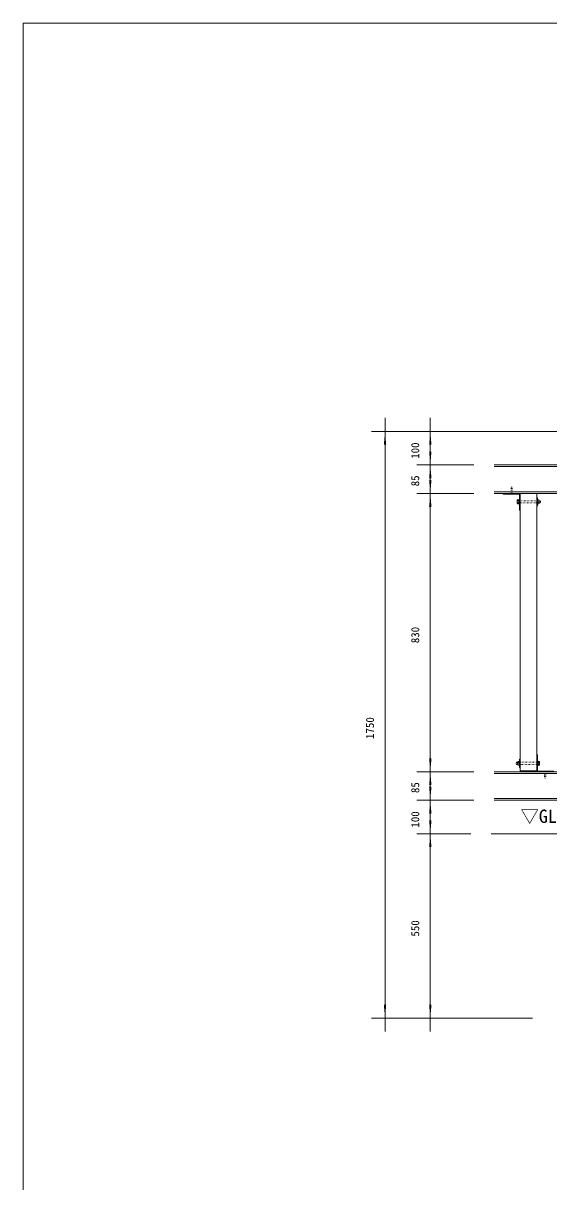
# Model space of a CAD drawing. Units: millimetres, scale not verified. Extents: x -3900 to 3900, y -2750 to 2750.
# Drawn here: x -3900 to -2333, y -706 to 2750 of the extents above; entities that cross this region are included whole.
import ezdxf
from ezdxf.enums import TextEntityAlignment as Align

# ---------------------------------------------------------------- set-up
doc = ezdxf.new("R2010")
doc.units = ezdxf.units.MM
doc.header["$LTSCALE"] = 20
doc.linetypes.add('USER5', pattern=[0.208282, 0.069427, -0.138855])
doc.layers.add('0-1_IMPORTED', color=30, linetype='Continuous', lineweight=18)
doc.styles.add('ＭＳ ゴシック', font='')
doc.styles.get('ＭＳ ゴシック').set_extended_font_data('MS Gothic')

msp = doc.modelspace()

# ---------------------------------------------------------------- linework, layer by layer
at = {"layer": '0-1_IMPORTED', "color": 1}
for p, q in [((-2821, 1572.44), (-2821, 1532.44)), ((-2686, 1532.44), (-2686, 1572.44)), ((-2161, 1532.44), (-2861, 1532.44)), ((-2821, 1532.44), (-2821, -217.56)), ((-2161, 1532.44), (-2726, 1532.44)), ((-2686, 1432.44), (-2686, 1532.44)), ((-2686, 1432.44), (-2686, 1472.44)), ((-2556, 1432.44), (-2726, 1432.44)), ((-2556, 1432.44), (-2726, 1432.44)), ((-2686, 1347.44), (-2686, 1432.44)), ((-2686, 1392.44), (-2686, 1432.44)), ((-2686, 1347.44), (-2686, 1387.44)), ((-2556, 1347.44), (-2726, 1347.44)), ((-2556, 1347.44), (-2726, 1347.44)), ((-2686, 517.44), (-2686, 1347.44)), ((-2686, 1307.44), (-2686, 1347.44)), ((-2686, 517.44), (-2686, 557.44)), ((-2556, 517.44), (-2726, 517.44)), ((-2556, 517.44), (-2726, 517.44)), ((-2686, 432.44), (-2686, 517.44)), ((-2686, 477.44), (-2686, 517.44)), ((-2686, 432.44), (-2686, 472.44)), ((-2556, 432.44), (-2726, 432.44)), ((-2556, 432.44), (-2726, 432.44)), ((-2686, 332.44), (-2686, 432.44)), ((-2686, 392.44), (-2686, 432.44)), ((-2686, 332.44), (-2686, 372.44)), ((-2565, 332.44), (-2726, 332.44)), ((-2565, 332.44), (-2726, 332.44)), ((-2686, -217.56), (-2686, 332.44)), ((-2686, 292.44), (-2686, 332.44)), ((-2381, -217.56), (-2861, -217.56)), ((-2821, -217.56), (-2821, -257.56)), ((-2381, -217.56), (-2726, -217.56)), ((-2686, -257.56), (-2686, -217.56))]:
    msp.add_line(p, q, dxfattribs=at)
at = {"layer": '0-1_IMPORTED'}
for p, q in [((-2112.5, 1427.44), (-2496, 1427.44)), ((-2496, 1352.44), (-2112.5, 1352.44)), ((-2426.5, 1325.35), (-2422.5, 1325.35)), ((-2426.5, 1319.53), (-2422.5, 1319.53)), ((-2366.5, 1326.44), (-2365.49, 1328.19)), ((-2366.5, 1326.44), (-2366.5, 1318.44)), ((-2361.5, 1324.43), (-2366.5, 1324.43)), ((-2361.5, 1320.45), (-2366.5, 1320.45)), ((-2366.5, 1318.44), (-2365.49, 1316.69)), ((-2362.51, 1328.19), (-2365.49, 1328.19)), ((-2362.51, 1316.69), (-2365.49, 1316.69)), ((-2361.5, 1326.44), (-2362.51, 1328.19)), ((-2361.5, 1318.44), (-2362.51, 1316.69)), ((-2361.25, 1326.69), (-2361.5, 1326.69)), ((-2361.5, 1326.44), (-2361.5, 1318.44)), ((-2361.25, 1318.19), (-2361.5, 1318.19)), ((-2425.75, 546.69), (-2425.5, 546.69)), ((-2425.75, 538.19), (-2425.5, 538.19)), ((-2425.5, 546.44), (-2424.49, 548.19)), ((-2425.5, 538.44), (-2425.5, 546.44)), ((-2425.5, 544.43), (-2420.5, 544.43)), ((-2425.5, 540.45), (-2420.5, 540.45)), ((-2425.5, 538.44), (-2424.49, 536.69)), ((-2424.49, 548.19), (-2421.51, 548.19)), ((-2424.49, 536.69), (-2421.51, 536.69)), ((-2420.5, 546.44), (-2421.51, 548.19)), ((-2420.5, 538.44), (-2421.51, 536.69)), ((-2420.5, 538.44), (-2420.5, 546.44)), ((-2360.5, 545.35), (-2364.5, 545.35)), ((-2360.5, 539.53), (-2364.5, 539.53)), ((-2112.5, 512.44), (-2496, 512.44)), ((-2496, 437.44), (-2112.5, 437.44)), ((200, 332.44), (-2505, 332.44))]:
    msp.add_line(p, q, dxfattribs=at)
at = {"layer": '0-1_IMPORTED', "linetype": 'USER5'}
for p, q in [((-2445.31, 1361.44), (-2443.5, 1369.35)), ((-2441.69, 1361.44), (-2443.5, 1369.35)), ((-2345.31, 503.44), (-2343.5, 495.53)), ((-2341.69, 503.44), (-2343.5, 495.53))]:
    msp.add_line(p, q, dxfattribs=at)
at = {"layer": '0-1_IMPORTED', "color": 1, "linetype": 'USER5'}
for p, q in [((-2445.31, 1361.44), (-2445.31, 1345.44)), ((-2441.69, 1361.44), (-2441.69, 1345.44)), ((-2345.31, 503.44), (-2345.31, 519.44)), ((-2341.69, 503.44), (-2341.69, 519.44))]:
    msp.add_line(p, q, dxfattribs=at)
at = {"layer": '0-1_IMPORTED'}
for points in [[(-3900, 2750), (3900, 2750), (3900, -2750), (-3900, -2750)], [(-2418.5, 1347.44), (-2418.5, 1297.44), (-2420.5, 1297.44), (-2420.5, 1345.44), (-2468.5, 1345.44), (-2468.5, 1347.44)], [(-2426.5, 1326.89), (-2425.75, 1328.19), (-2422.5, 1328.19), (-2422.5, 1316.69), (-2425.75, 1316.69), (-2426.5, 1317.99)], [(-2422.5, 1328.44), (-2420.5, 1328.44), (-2420.5, 1316.44), (-2422.5, 1316.44)], [(-2418.5, 1347.44), (-2368.5, 1347.44), (-2368.5, 520.44), (-2418.5, 520.44)], [(-2366.5, 1334.44), (-2368.5, 1334.44), (-2368.5, 1310.44), (-2366.5, 1310.44)], [(-2420.5, 530.44), (-2418.5, 530.44), (-2418.5, 554.44), (-2420.5, 554.44)], [(-2368.5, 517.44), (-2368.5, 567.44), (-2366.5, 567.44), (-2366.5, 519.44), (-2318.5, 519.44), (-2318.5, 517.44)], [(-2364.5, 536.44), (-2366.5, 536.44), (-2366.5, 548.44), (-2364.5, 548.44)], [(-2360.5, 537.99), (-2361.25, 536.69), (-2364.5, 536.69), (-2364.5, 548.19), (-2361.25, 548.19), (-2360.5, 546.89)]]:
    msp.add_lwpolyline(points, close=True, dxfattribs=at)
for points in [[(-2496, 1347.44), (-2112.5, 1347.44), (-2112.5, 1432.44), (-2496, 1432.44)], [(-2496, 432.44), (-2112.5, 432.44), (-2112.5, 517.44), (-2496, 517.44)]]:
    msp.add_lwpolyline(points, dxfattribs=at)
at = {"layer": '0-1_IMPORTED', "linetype": 'USER5'}
for points in [[(-2422.5, 1325.44), (-2366.5, 1325.44), (-2366.5, 1319.44), (-2422.5, 1319.44)], [(-2364.5, 539.44), (-2420.5, 539.44), (-2420.5, 545.44), (-2364.5, 545.44)]]:
    msp.add_lwpolyline(points, close=True, dxfattribs=at)
at = {"layer": '0-1_IMPORTED'}
for centre, start, end in [((-2361.25, 1322.44), 270, 90), ((-2425.75, 542.44), 90, 270)]:
    msp.add_arc(centre, 4.25, start, end, dxfattribs=at)
at = {"layer": '0-1_IMPORTED', "color": 1}
for points in [[(-2821, 1532.44), (-2817.5, 1492.44), (-2824.5, 1492.44)], [(-2686, 1532.44), (-2682.5, 1492.44), (-2689.5, 1492.44)], [(-2686, 1432.44), (-2689.5, 1472.44), (-2682.5, 1472.44)], [(-2686, 1432.44), (-2682.5, 1392.44), (-2689.5, 1392.44)], [(-2686, 1347.44), (-2689.5, 1387.44), (-2682.5, 1387.44)], [(-2686, 1347.44), (-2682.5, 1307.44), (-2689.5, 1307.44)], [(-2686, 517.44), (-2689.5, 557.44), (-2682.5, 557.44)], [(-2686, 517.44), (-2682.5, 477.44), (-2689.5, 477.44)], [(-2686, 432.44), (-2689.5, 472.44), (-2682.5, 472.44)], [(-2686, 432.44), (-2682.5, 392.44), (-2689.5, 392.44)], [(-2686, 332.44), (-2689.5, 372.44), (-2682.5, 372.44)], [(-2686, 332.44), (-2682.5, 292.44), (-2689.5, 292.44)], [(-2821, -217.56), (-2824.5, -177.56), (-2817.5, -177.56)], [(-2686, -217.56), (-2689.5, -177.56), (-2682.5, -177.56)]]:
    msp.add_solid(points, dxfattribs=at)

# ---------------------------------------------------------------- texts
at = {"layer": '0-1_IMPORTED', "color": 7, "style": 'ＭＳ ゴシック'}
for s, p in [('100', (-2711.93, 1450.69)), ('85', (-2711.93, 1368.77)), ('830', (-2711.93, 900.69)), ('1750', (-2846.93, 615.11)), ('85', (-2711.93, 453.77)), ('100', (-2711.93, 350.69)), ('550', (-2711.93, 25.69))]:
    msp.add_text(s, height=23.88, rotation=90, dxfattribs=at).set_placement(p, align=Align.BOTTOM_LEFT)
msp.add_text('▽GL', height=39.81, dxfattribs=at).set_placement((-2416.86, 352.82), align=Align.BOTTOM_LEFT)

doc.saveas('drawing.dxf')
